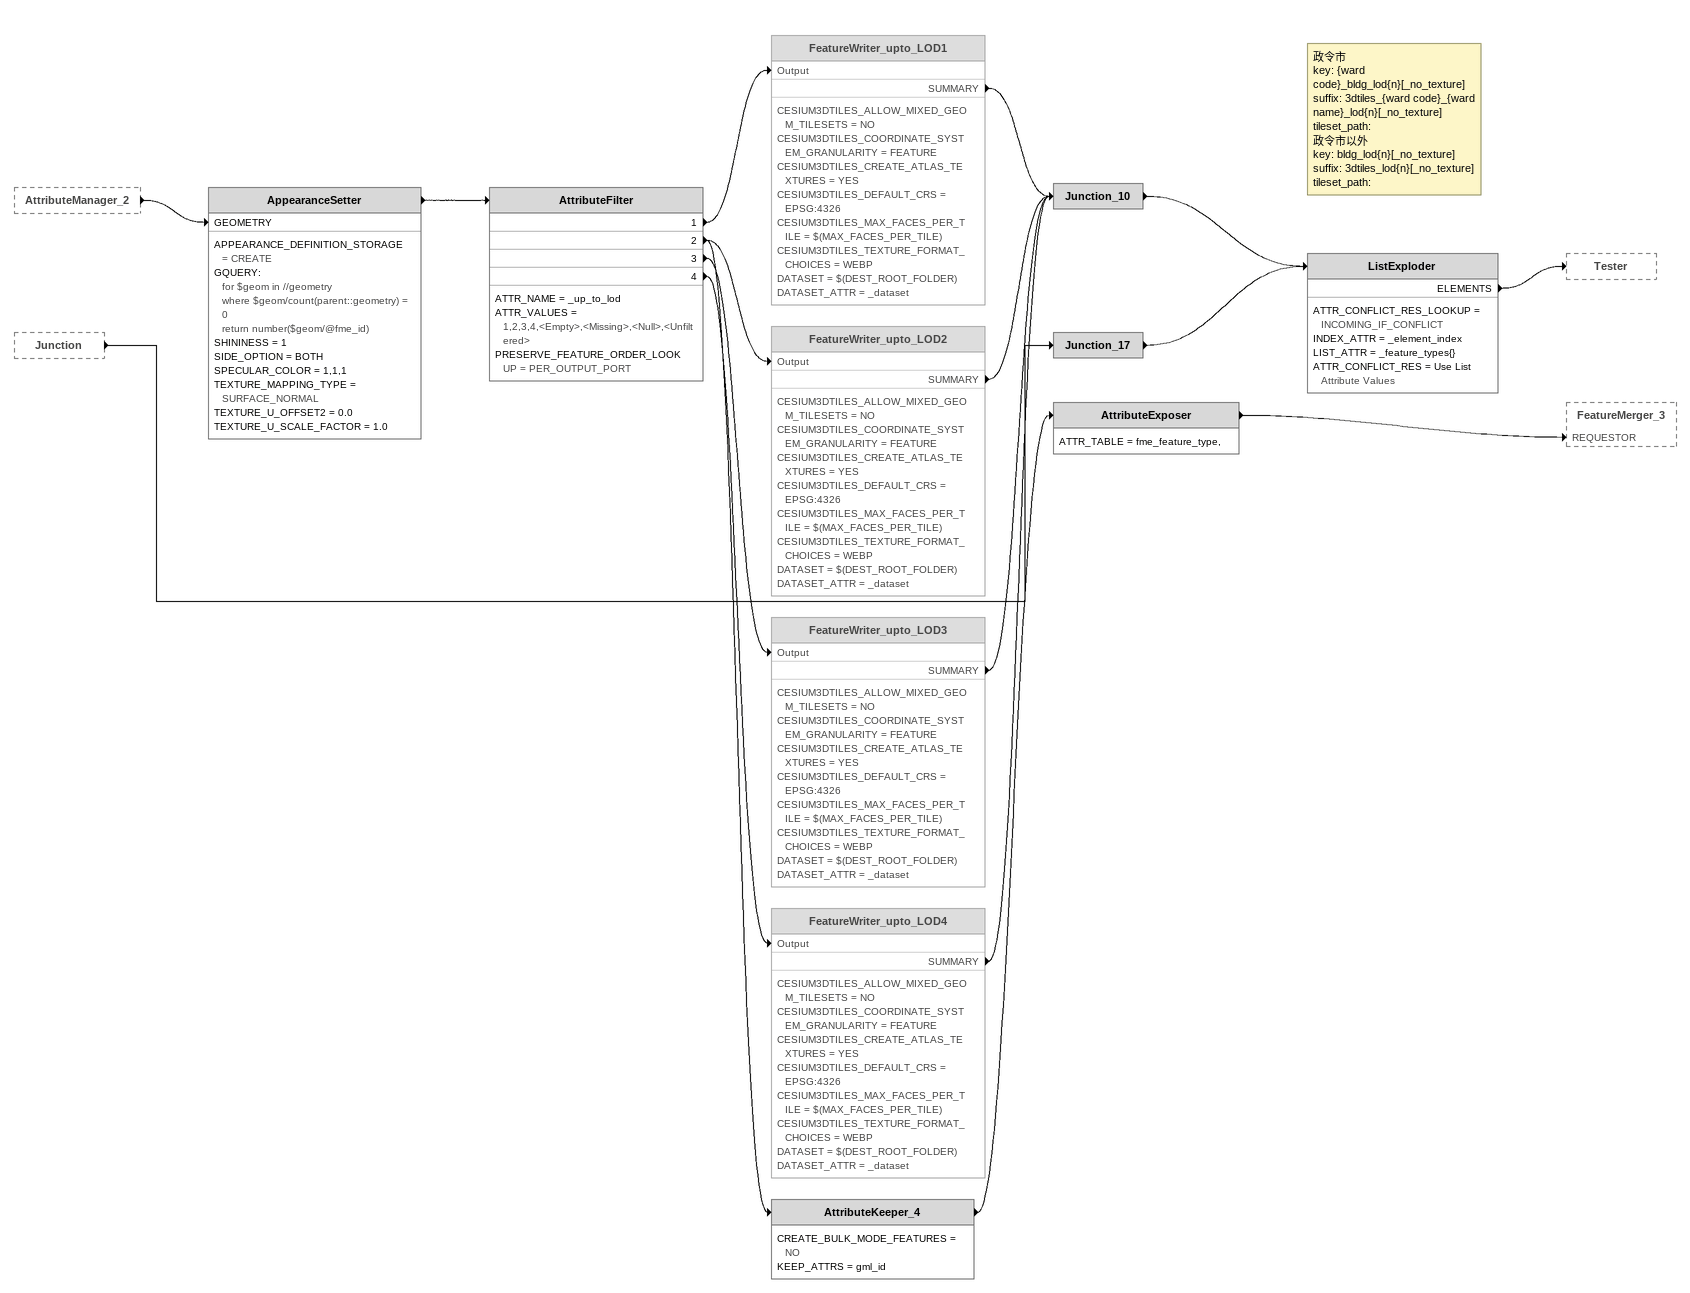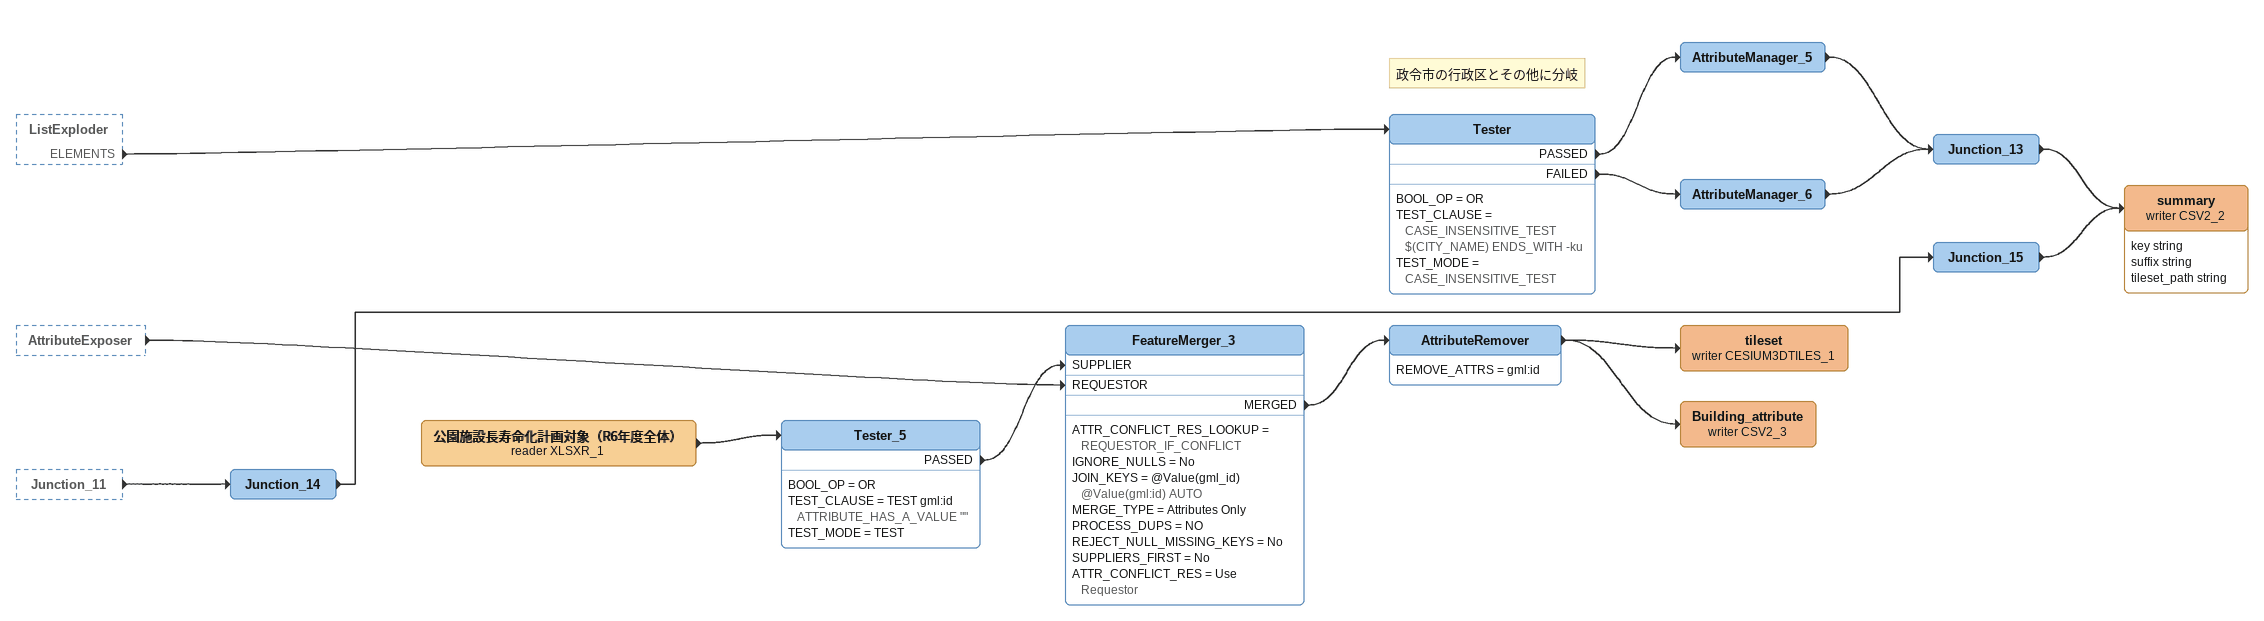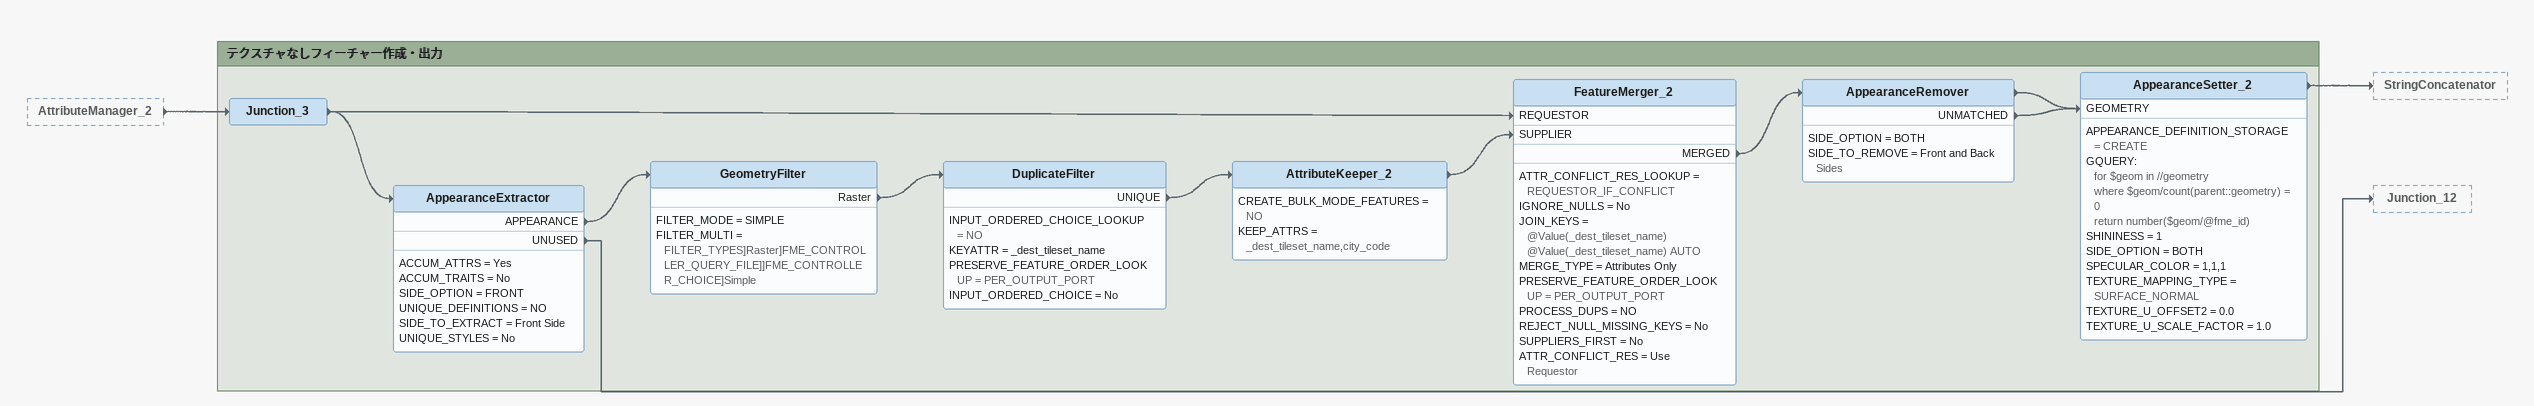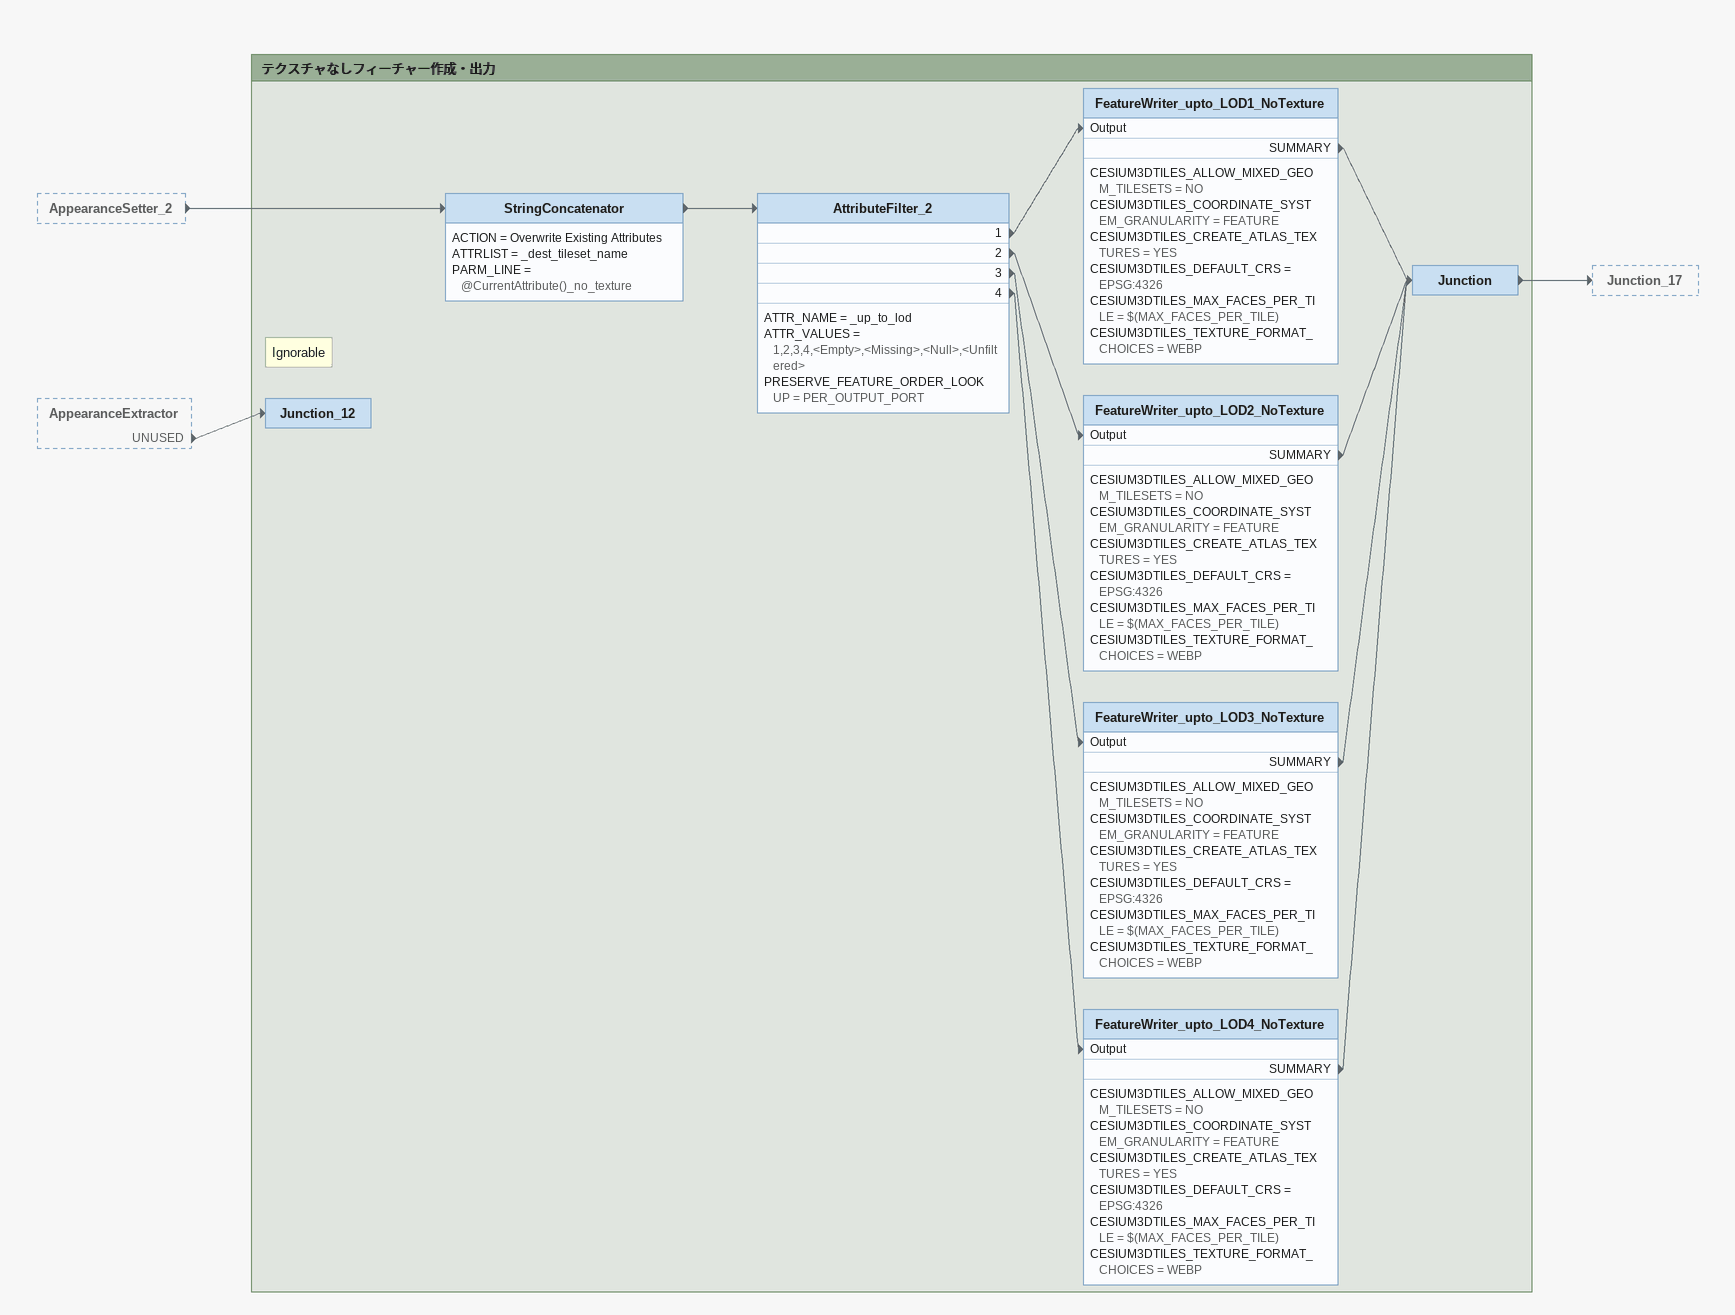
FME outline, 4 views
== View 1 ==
AttributeManager_2 [outside]
    -> AppearanceSetter [GEOMETRY]
Junction [outside]
    -> Junction_17
AppearanceSetter
    APPEARANCE_DEFINITION_STORAGE = CREATE
    GQUERY:
      for $geom in //geometry
      where $geom/count(parent::geometry) = 0
      return number($geom/@fme_id)
    SHININESS = 1
    SIDE_OPTION = BOTH
    SPECULAR_COLOR = 1,1,1
    TEXTURE_MAPPING_TYPE = SURFACE_NORMAL
    TEXTURE_U_OFFSET2 = 0.0
    TEXTURE_U_SCALE_FACTOR = 1.0
    -> AttributeFilter
AttributeFilter
    ATTR_NAME = _up_to_lod
    ATTR_VALUES = 1,2,3,4,<Empty>,<Missing>,<Null>,<Unfiltered>
    PRESERVE_FEATURE_ORDER_LOOKUP = PER_OUTPUT_PORT
    1 -> FeatureWriter_upto_LOD1 [Output]
    2 -> FeatureWriter_upto_LOD2 [Output]
    2 -> AttributeKeeper_4
    3 -> FeatureWriter_upto_LOD3 [Output]
    4 -> FeatureWriter_upto_LOD4 [Output]
FeatureWriter_upto_LOD1 [off]
    CESIUM3DTILES_ALLOW_MIXED_GEOM_TILESETS = NO
    CESIUM3DTILES_COORDINATE_SYSTEM_GRANULARITY = FEATURE
    CESIUM3DTILES_CREATE_ATLAS_TEXTURES = YES
    CESIUM3DTILES_DEFAULT_CRS = EPSG:4326
    CESIUM3DTILES_MAX_FACES_PER_TILE = $(MAX_FACES_PER_TILE)
    CESIUM3DTILES_TEXTURE_FORMAT_CHOICES = WEBP
    DATASET = $(DEST_ROOT_FOLDER)
    DATASET_ATTR = _dataset
    SUMMARY -> Junction_10
FeatureWriter_upto_LOD2 [off]
    CESIUM3DTILES_ALLOW_MIXED_GEOM_TILESETS = NO
    CESIUM3DTILES_COORDINATE_SYSTEM_GRANULARITY = FEATURE
    CESIUM3DTILES_CREATE_ATLAS_TEXTURES = YES
    CESIUM3DTILES_DEFAULT_CRS = EPSG:4326
    CESIUM3DTILES_MAX_FACES_PER_TILE = $(MAX_FACES_PER_TILE)
    CESIUM3DTILES_TEXTURE_FORMAT_CHOICES = WEBP
    DATASET = $(DEST_ROOT_FOLDER)
    DATASET_ATTR = _dataset
    SUMMARY -> Junction_10
FeatureWriter_upto_LOD3 [off]
    CESIUM3DTILES_ALLOW_MIXED_GEOM_TILESETS = NO
    CESIUM3DTILES_COORDINATE_SYSTEM_GRANULARITY = FEATURE
    CESIUM3DTILES_CREATE_ATLAS_TEXTURES = YES
    CESIUM3DTILES_DEFAULT_CRS = EPSG:4326
    CESIUM3DTILES_MAX_FACES_PER_TILE = $(MAX_FACES_PER_TILE)
    CESIUM3DTILES_TEXTURE_FORMAT_CHOICES = WEBP
    DATASET = $(DEST_ROOT_FOLDER)
    DATASET_ATTR = _dataset
    SUMMARY -> Junction_10
FeatureWriter_upto_LOD4 [off]
    CESIUM3DTILES_ALLOW_MIXED_GEOM_TILESETS = NO
    CESIUM3DTILES_COORDINATE_SYSTEM_GRANULARITY = FEATURE
    CESIUM3DTILES_CREATE_ATLAS_TEXTURES = YES
    CESIUM3DTILES_DEFAULT_CRS = EPSG:4326
    CESIUM3DTILES_MAX_FACES_PER_TILE = $(MAX_FACES_PER_TILE)
    CESIUM3DTILES_TEXTURE_FORMAT_CHOICES = WEBP
    DATASET = $(DEST_ROOT_FOLDER)
    DATASET_ATTR = _dataset
    SUMMARY -> Junction_10
Note: 政令市 / key: {ward code}_bldg_lod{n}[_no_texture] / suffix: 3dtiles_{ward code}_{ward name}_lod{n}[_no_texture] / tileset_path: / 政令市以外 / key: bldg_lod{n}[_no_texture] / suffix: 3dtiles_lod{n}[_no_texture] / tileset_path:
Junction_10
    -> ListExploder
AttributeKeeper_4
    CREATE_BULK_MODE_FEATURES = NO
    KEEP_ATTRS = gml_id
    -> AttributeExposer
AttributeExposer
    ATTR_TABLE = fme_feature_type,
    -> FeatureMerger_3 [REQUESTOR]
Junction_17
    -> ListExploder
ListExploder
    ATTR_CONFLICT_RES_LOOKUP = INCOMING_IF_CONFLICT
    INDEX_ATTR = _element_index
    LIST_ATTR = _feature_types{}
    ATTR_CONFLICT_RES = Use List Attribute Values
    ELEMENTS -> Tester

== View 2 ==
ListExploder [outside]
    ELEMENTS -> Tester
AttributeExposer [outside]
    -> FeatureMerger_3 [REQUESTOR]
Junction_11 [outside]
    -> Junction_14
Note: 政令市の行政区とその他に分岐
Tester
    BOOL_OP = OR
    TEST_CLAUSE = CASE_INSENSITIVE_TEST $(CITY_NAME) ENDS_WITH -ku
    TEST_MODE = CASE_INSENSITIVE_TEST
    PASSED -> AttributeManager_5
    FAILED -> AttributeManager_6
AttributeManager_5
    -> Junction_13
AttributeManager_6
    -> Junction_13
Junction_13
    -> summary (writer CSV2_2)
Junction_14
    -> Junction_15
Junction_15
    -> summary (writer CSV2_2)
summary (writer CSV2_2)
    attributes: key string, suffix string, tileset_path string
公園施設長寿命化計画対象（R6年度全体） (reader XLSXR_1)
    -> Tester_5
Tester_5
    BOOL_OP = OR
    TEST_CLAUSE = TEST gml:id ATTRIBUTE_HAS_A_VALUE ""
    TEST_MODE = TEST
    PASSED -> FeatureMerger_3 [SUPPLIER]
FeatureMerger_3
    ATTR_CONFLICT_RES_LOOKUP = REQUESTOR_IF_CONFLICT
    IGNORE_NULLS = No
    JOIN_KEYS = @Value(gml_id) @Value(gml:id) AUTO
    MERGE_TYPE = Attributes Only
    PROCESS_DUPS = NO
    REJECT_NULL_MISSING_KEYS = No
    SUPPLIERS_FIRST = No
    ATTR_CONFLICT_RES = Use Requestor
    MERGED -> AttributeRemover
AttributeRemover
    REMOVE_ATTRS = gml:id
    -> Building_attribute (writer CSV2_3)
    -> tileset (writer CESIUM3DTILES_1)
tileset (writer CESIUM3DTILES_1)
Building_attribute (writer CSV2_3)

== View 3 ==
AttributeManager_2 [outside]
    -> Junction_3

Bookmark: テクスチャなしフィーチャー作成・出力
Junction_3
    -> AppearanceExtractor
    -> FeatureMerger_2 [REQUESTOR]
AppearanceExtractor
    ACCUM_ATTRS = Yes
    ACCUM_TRAITS = No
    SIDE_OPTION = FRONT
    UNIQUE_DEFINITIONS = NO
    SIDE_TO_EXTRACT = Front Side
    UNIQUE_STYLES = No
    APPEARANCE -> GeometryFilter
    UNUSED -> Junction_12
GeometryFilter
    FILTER_MODE = SIMPLE
    FILTER_MULTI = FILTER_TYPES]Raster]FME_CONTROLLER_QUERY_FILE]]FME_CONTROLLER_CHOICE]Simple
    Raster -> DuplicateFilter
DuplicateFilter
    INPUT_ORDERED_CHOICE_LOOKUP = NO
    KEYATTR = _dest_tileset_name
    PRESERVE_FEATURE_ORDER_LOOKUP = PER_OUTPUT_PORT
    INPUT_ORDERED_CHOICE = No
    UNIQUE -> AttributeKeeper_2
AttributeKeeper_2
    CREATE_BULK_MODE_FEATURES = NO
    KEEP_ATTRS = _dest_tileset_name,city_code
    -> FeatureMerger_2 [SUPPLIER]
FeatureMerger_2
    ATTR_CONFLICT_RES_LOOKUP = REQUESTOR_IF_CONFLICT
    IGNORE_NULLS = No
    JOIN_KEYS = @Value(_dest_tileset_name) @Value(_dest_tileset_name) AUTO
    MERGE_TYPE = Attributes Only
    PRESERVE_FEATURE_ORDER_LOOKUP = PER_OUTPUT_PORT
    PROCESS_DUPS = NO
    REJECT_NULL_MISSING_KEYS = No
    SUPPLIERS_FIRST = No
    ATTR_CONFLICT_RES = Use Requestor
    MERGED -> AppearanceRemover
AppearanceRemover
    SIDE_OPTION = BOTH
    SIDE_TO_REMOVE = Front and Back Sides
    -> AppearanceSetter_2 [GEOMETRY]
    UNMATCHED -> AppearanceSetter_2 [GEOMETRY]
AppearanceSetter_2
    APPEARANCE_DEFINITION_STORAGE = CREATE
    GQUERY:
      for $geom in //geometry
      where $geom/count(parent::geometry) = 0
      return number($geom/@fme_id)
    SHININESS = 1
    SIDE_OPTION = BOTH
    SPECULAR_COLOR = 1,1,1
    TEXTURE_MAPPING_TYPE = SURFACE_NORMAL
    TEXTURE_U_OFFSET2 = 0.0
    TEXTURE_U_SCALE_FACTOR = 1.0
    -> StringConcatenator

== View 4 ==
AppearanceSetter_2 [outside]
    -> StringConcatenator
AppearanceExtractor [outside]
    UNUSED -> Junction_12

Bookmark: テクスチャなしフィーチャー作成・出力
StringConcatenator
    ACTION = Overwrite Existing Attributes
    ATTRLIST = _dest_tileset_name
    PARM_LINE = @CurrentAttribute()_no_texture
    -> AttributeFilter_2
AttributeFilter_2
    ATTR_NAME = _up_to_lod
    ATTR_VALUES = 1,2,3,4,<Empty>,<Missing>,<Null>,<Unfiltered>
    PRESERVE_FEATURE_ORDER_LOOKUP = PER_OUTPUT_PORT
    1 -> FeatureWriter_upto_LOD1_NoTexture [Output]
    2 -> FeatureWriter_upto_LOD2_NoTexture [Output]
    3 -> FeatureWriter_upto_LOD3_NoTexture [Output]
    4 -> FeatureWriter_upto_LOD4_NoTexture [Output]
FeatureWriter_upto_LOD1_NoTexture
    CESIUM3DTILES_ALLOW_MIXED_GEOM_TILESETS = NO
    CESIUM3DTILES_COORDINATE_SYSTEM_GRANULARITY = FEATURE
    CESIUM3DTILES_CREATE_ATLAS_TEXTURES = YES
    CESIUM3DTILES_DEFAULT_CRS = EPSG:4326
    CESIUM3DTILES_MAX_FACES_PER_TILE = $(MAX_FACES_PER_TILE)
    CESIUM3DTILES_TEXTURE_FORMAT_CHOICES = WEBP
    SUMMARY -> Junction
FeatureWriter_upto_LOD2_NoTexture
    CESIUM3DTILES_ALLOW_MIXED_GEOM_TILESETS = NO
    CESIUM3DTILES_COORDINATE_SYSTEM_GRANULARITY = FEATURE
    CESIUM3DTILES_CREATE_ATLAS_TEXTURES = YES
    CESIUM3DTILES_DEFAULT_CRS = EPSG:4326
    CESIUM3DTILES_MAX_FACES_PER_TILE = $(MAX_FACES_PER_TILE)
    CESIUM3DTILES_TEXTURE_FORMAT_CHOICES = WEBP
    SUMMARY -> Junction
FeatureWriter_upto_LOD3_NoTexture
    CESIUM3DTILES_ALLOW_MIXED_GEOM_TILESETS = NO
    CESIUM3DTILES_COORDINATE_SYSTEM_GRANULARITY = FEATURE
    CESIUM3DTILES_CREATE_ATLAS_TEXTURES = YES
    CESIUM3DTILES_DEFAULT_CRS = EPSG:4326
    CESIUM3DTILES_MAX_FACES_PER_TILE = $(MAX_FACES_PER_TILE)
    CESIUM3DTILES_TEXTURE_FORMAT_CHOICES = WEBP
    SUMMARY -> Junction
FeatureWriter_upto_LOD4_NoTexture
    CESIUM3DTILES_ALLOW_MIXED_GEOM_TILESETS = NO
    CESIUM3DTILES_COORDINATE_SYSTEM_GRANULARITY = FEATURE
    CESIUM3DTILES_CREATE_ATLAS_TEXTURES = YES
    CESIUM3DTILES_DEFAULT_CRS = EPSG:4326
    CESIUM3DTILES_MAX_FACES_PER_TILE = $(MAX_FACES_PER_TILE)
    CESIUM3DTILES_TEXTURE_FORMAT_CHOICES = WEBP
    SUMMARY -> Junction
Junction
    -> Junction_17
Note: Ignorable
Junction_12
